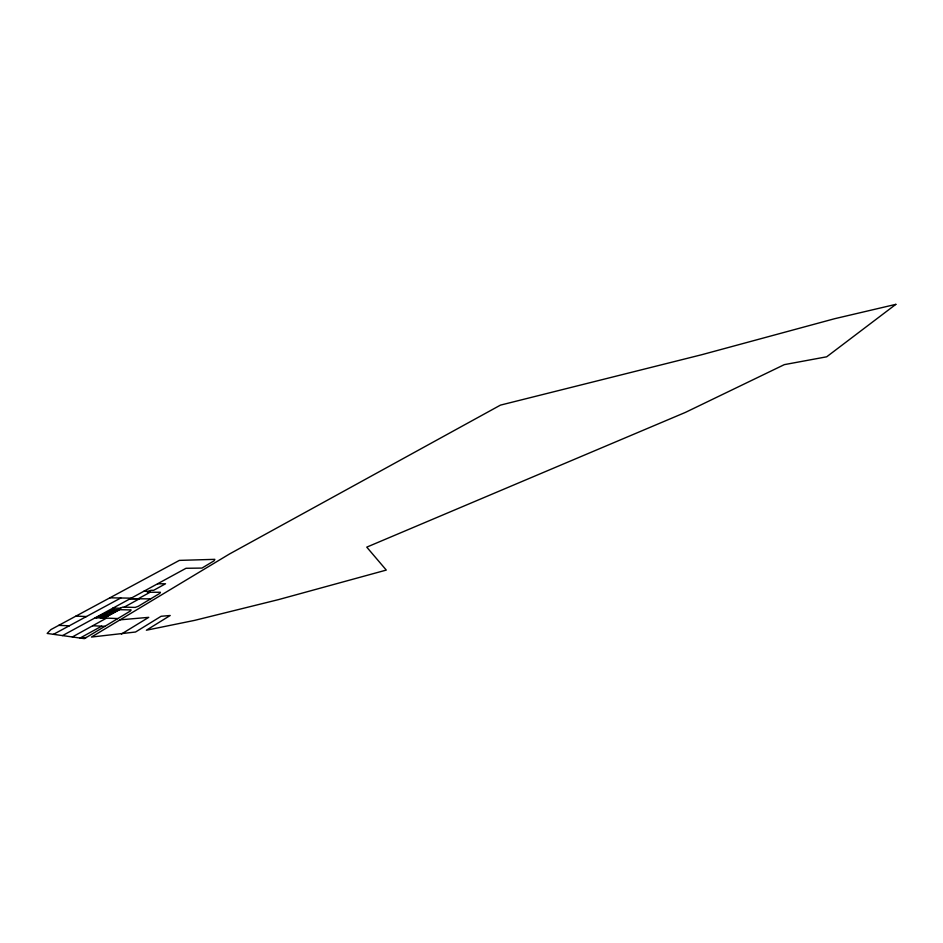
<?xml version="1.0" encoding="UTF-8"?>
<svg xmlns="http://www.w3.org/2000/svg" width="943" height="943" viewBox="0 0 943 943"><rect width="100%" height="100%" fill="white"/><g stroke="black" fill="none" stroke-linecap="round" stroke-linejoin="round"><path stroke-width="1.41" d="M121.423 634.038L148.735 617.347L120.044 619.834M86.261 637.503L84.351 638.647L47.15 633.437L50.922 629.582L179.359 560.39L214.863 559.34L214.108 560.79L201.979 568.075L186.019 568.287L130.158 598.734L139.411 598.793L124.146 607.186L122.507 607.151L117.946 609.649L131.136 609.944L130.476 610.97L86.261 637.503L80.061 638.046L101.596 626.199M72.34 636.973L106.547 618.101M99.404 617.311L112.618 610.074M99.852 617.323L102.351 615.696M113.066 610.086L109.683 611.677M106.04 615.378L110.637 612.856M107.467 615.402L102.846 617.948L100.382 617.877L104.991 615.343L108.516 615.437M112.064 612.879L117.038 610.156M138.197 598.781L150.102 592.239L160.44 592.275L159.756 593.406L138.315 606.266L135.226 607.398L124.146 607.186M62.556 635.594L131.23 598.157L109.871 597.827M150.102 592.239L147.367 592.239L150.904 590.306L153.662 590.306L165.532 583.776L157.575 583.788M95.196 617.736L104.343 618.007L119.608 609.685M53.492 634.321L120.787 597.992M143.831 591.285L149.147 591.273M130.158 598.734L150.656 598.864M112.7 608.152L120.527 608.235M116.637 610.369L114.15 610.321L109.588 612.832L113.113 612.903M111.875 611.571L114.351 611.618M114.103 611.759L115.152 611.783M107.478 611.748L108.457 611.759M101.985 614.753L102.964 614.777M106.748 615.803L107.797 615.826M102.693 616.616L105.156 616.675M58.737 625.374L69.358 625.787M104.343 618.007L117.792 618.584M75.97 616.085L86.508 616.557M92.65 625.739L104.838 626.352M895.85 304.353L826.681 356.808L784.328 364.635L685.42 412.397L366.756 547.14L386.288 570.079L278.35 599.654L194.659 620.364L146.377 630.219L170.2 615.496L161.123 616.274L135.556 632.01L91.436 637.055L229.432 554.024L500.45 405.125L701.769 354.709L834.649 318.71L895.85 304.353M113.914 608.777L96.469 617.771L113.914 608.777M112.028 610.062L98.826 617.3L104.826 617.453L118.087 610.168L112.028 610.062"/></g></svg>
